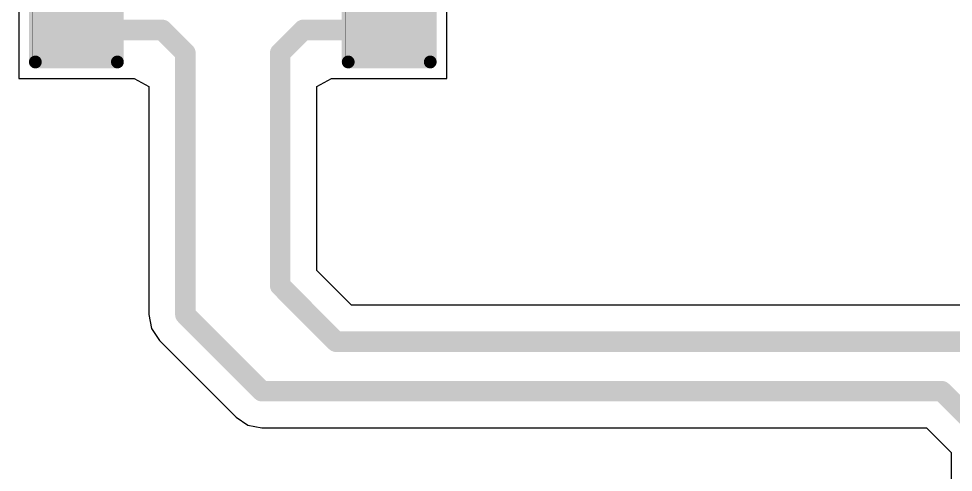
# Model space of a CAD drawing. Header units: inches. Extents: x 0 to 5032, y 0 to 5323.
# Drawn here: x 112.52 to 121.78, y 37.78 to 42.27 of the extents above; entities that cross this region are included whole.
import ezdxf

# ---------------------------------------------------------------- set-up
doc = ezdxf.new("R2010")
doc.units = ezdxf.units.IN
for name, color, linetype in [('Top Layer', 1, 'Continuous'), ('Top Overlay', 2, 'Continuous'), ('Top Paste', 8, 'Continuous'), ('Top Solder', 216, 'Continuous')]:
    doc.layers.add(name, color=color, linetype=linetype)

# ---------------------------------------------------------------- blocks, each defined once
blk = doc.blocks.new('R___0402_386')
at = {"layer": 'Top Layer'}
for points in [[(-0.6985, -0.3175), (-0.6985, 0.3174999999999999), (-0.2413000000000001, 0.3175), (-0.2412999999999999, -0.3174999999999999)], [(0.2413000000000001, -0.3175), (0.2412999999999999, 0.3174999999999999), (0.6985, 0.3175), (0.6985, -0.3174999999999999)]]:
    blk.add_hatch(color=1, dxfattribs=at).paths.add_polyline_path(points)
at = {"layer": 'Top Paste'}
for points in [[(-0.6985, -0.3175), (-0.6985, 0.3174999999999999), (-0.2413000000000001, 0.3175), (-0.2412999999999999, -0.3174999999999999)], [(0.2413000000000001, -0.3175), (0.2412999999999999, 0.3174999999999999), (0.6985, 0.3175), (0.6985, -0.3174999999999999)]]:
    blk.add_hatch(color=8, dxfattribs=at).paths.add_polyline_path(points)
at = {"layer": 'Top Solder'}
for points in [[(-0.75350116, -0.3725011600000001), (-0.75350116, 0.3725011599999999), (-0.18629884, 0.3725011600000001), (-0.1862988399999999, -0.3725011599999999)], [(0.18629884, -0.3725011600000001), (0.1862988399999999, 0.3725011599999999), (0.75350116, 0.3725011600000001), (0.75350116, -0.3725011599999999)]]:
    blk.add_hatch(color=216, dxfattribs=at).paths.add_polyline_path(points)
at = {"layer": 'Top Overlay'}
for points in [[(-0.7874, -0.4064, 0.127, 0.127, 0), (-0.7874, 0.4064, 0.127, 0.127, 0)], [(0.7874, 0.4064, 0.127, 0.127, 0), (-0.7874, 0.4064, 0.127, 0.127, 0)], [(0.7874, -0.4064, 0.127, 0.127, 0), (0.7874, 0.4064, 0.127, 0.127, 0)], [(0.7874, -0.4064, 0.127, 0.127, 0), (-0.7874, -0.4064, 0.127, 0.127, 0)], [(0.8128, -0.4318, 0.0032258, 0.0032258, 0), (-0.8128, -0.4318, 0.0032258, 0.0032258, 0)]]:
    blk.add_lwpolyline(points, format="xyseb", dxfattribs=at)
for points in [[(-0.8191499999999999, 0.4064, 0.0635, 0.0635, 1), (-0.7556499999999999, 0.4064, 0.0635, 0.0635, 1)], [(-0.8191499999999999, 0.4064, 0.0635, 0.0635, 1), (-0.7556499999999999, 0.4064, 0.0635, 0.0635, 1)], [(0.7556499999999999, 0.4064, 0.0635, 0.0635, 1), (0.8191499999999999, 0.4064, 0.0635, 0.0635, 1)], [(0.7556499999999999, 0.4064, 0.0635, 0.0635, 1), (0.8191499999999999, 0.4064, 0.0635, 0.0635, 1)], [(-0.8191499999999999, -0.4064, 0.0635, 0.0635, 1), (-0.7556499999999999, -0.4064, 0.0635, 0.0635, 1)], [(-0.8191499999999999, -0.4064, 0.0635, 0.0635, 1), (-0.7556499999999999, -0.4064, 0.0635, 0.0635, 1)], [(0.7556499999999999, -0.4064, 0.0635, 0.0635, 1), (0.8191499999999999, -0.4064, 0.0635, 0.0635, 1)], [(0.7556499999999999, -0.4064, 0.0635, 0.0635, 1), (0.8191499999999999, -0.4064, 0.0635, 0.0635, 1)], [(-0.81360518, -0.4318, 0.0016129, 0.0016129, 1), (-0.8119948199999999, -0.4318, 0.0016129, 0.0016129, 1)], [(0.8119948199999999, -0.4318, 0.0016129, 0.0016129, 1), (0.81360518, -0.4318, 0.0016129, 0.0016129, 1)]]:
    blk.add_lwpolyline(points, format="xyseb", close=True, dxfattribs=at)
blk = doc.blocks.new('R___0402_388')
at = {"layer": 'Top Layer'}
for points in [[(-0.6985, -0.3175), (-0.6985, 0.3174999999999999), (-0.2413000000000001, 0.3175), (-0.2412999999999999, -0.3174999999999999)], [(0.2413000000000001, -0.3175), (0.2412999999999999, 0.3174999999999999), (0.6985, 0.3175), (0.6985, -0.3174999999999999)]]:
    blk.add_hatch(color=1, dxfattribs=at).paths.add_polyline_path(points)
at = {"layer": 'Top Paste'}
for points in [[(-0.6985, -0.3175), (-0.6985, 0.3174999999999999), (-0.2413000000000001, 0.3175), (-0.2412999999999999, -0.3174999999999999)], [(0.2413000000000001, -0.3175), (0.2412999999999999, 0.3174999999999999), (0.6985, 0.3175), (0.6985, -0.3174999999999999)]]:
    blk.add_hatch(color=8, dxfattribs=at).paths.add_polyline_path(points)
at = {"layer": 'Top Solder'}
for points in [[(-0.75350116, -0.3725011600000001), (-0.75350116, 0.3725011599999999), (-0.18629884, 0.3725011600000001), (-0.1862988399999999, -0.3725011599999999)], [(0.18629884, -0.3725011600000001), (0.1862988399999999, 0.3725011599999999), (0.75350116, 0.3725011600000001), (0.75350116, -0.3725011599999999)]]:
    blk.add_hatch(color=216, dxfattribs=at).paths.add_polyline_path(points)
at = {"layer": 'Top Overlay'}
for points in [[(-0.7874, -0.4064, 0.127, 0.127, 0), (-0.7874, 0.4064, 0.127, 0.127, 0)], [(0.7874, 0.4064, 0.127, 0.127, 0), (-0.7874, 0.4064, 0.127, 0.127, 0)], [(0.7874, -0.4064, 0.127, 0.127, 0), (0.7874, 0.4064, 0.127, 0.127, 0)], [(0.7874, -0.4064, 0.127, 0.127, 0), (-0.7874, -0.4064, 0.127, 0.127, 0)], [(0.8128, -0.4318, 0.0032258, 0.0032258, 0), (-0.8128, -0.4318, 0.0032258, 0.0032258, 0)]]:
    blk.add_lwpolyline(points, format="xyseb", dxfattribs=at)
for points in [[(-0.8191499999999999, 0.4064, 0.0635, 0.0635, 1), (-0.7556499999999999, 0.4064, 0.0635, 0.0635, 1)], [(-0.8191499999999999, 0.4064, 0.0635, 0.0635, 1), (-0.7556499999999999, 0.4064, 0.0635, 0.0635, 1)], [(0.7556499999999999, 0.4064, 0.0635, 0.0635, 1), (0.8191499999999999, 0.4064, 0.0635, 0.0635, 1)], [(0.7556499999999999, 0.4064, 0.0635, 0.0635, 1), (0.8191499999999999, 0.4064, 0.0635, 0.0635, 1)], [(-0.8191499999999999, -0.4064, 0.0635, 0.0635, 1), (-0.7556499999999999, -0.4064, 0.0635, 0.0635, 1)], [(-0.8191499999999999, -0.4064, 0.0635, 0.0635, 1), (-0.7556499999999999, -0.4064, 0.0635, 0.0635, 1)], [(0.7556499999999999, -0.4064, 0.0635, 0.0635, 1), (0.8191499999999999, -0.4064, 0.0635, 0.0635, 1)], [(0.7556499999999999, -0.4064, 0.0635, 0.0635, 1), (0.8191499999999999, -0.4064, 0.0635, 0.0635, 1)], [(-0.81360518, -0.4318, 0.0016129, 0.0016129, 1), (-0.8119948199999999, -0.4318, 0.0016129, 0.0016129, 1)], [(0.8119948199999999, -0.4318, 0.0016129, 0.0016129, 1), (0.81360518, -0.4318, 0.0016129, 0.0016129, 1)]]:
    blk.add_lwpolyline(points, format="xyseb", close=True, dxfattribs=at)

msp = doc.modelspace()

# ---------------------------------------------------------------- linework, layer by layer
at = {"layer": 'Top Layer'}
for p, q in [((112.5202728, 42.61766686), (112.5202728, 41.67786686)), ((116.76327168, 41.67786686), (116.76327168, 42.61766686)), ((112.5202728, 41.67786686), (113.66327026, 41.67786686)), ((113.66327026, 41.67786686), (113.80930502, 41.60117156)), ((115.47423946, 41.60117156), (115.62027422, 41.67786686)), ((115.62027422, 41.67786686), (116.76327168, 41.67786686)), ((113.80930502, 41.60117156), (113.80930502, 39.34164598)), ((115.47423946, 39.77737282), (115.47423946, 41.60117156)), ((115.8166086, 39.43500114), (115.47423946, 39.77737282)), ((121.8954509, 39.43500114), (115.8166086, 39.43500114)), ((113.80930502, 39.34164598), (113.80930248, 39.34163328)), ((113.80930248, 39.34163328), (113.83690466, 39.20288578)), ((113.83690466, 39.20288578), (113.91549734, 39.08525838)), ((113.91549734, 39.08525838), (114.67452554, 38.32623272)), ((114.67452554, 38.32623272), (114.67453062, 38.32622509999999)), ((114.67453062, 38.32622509999999), (114.79215548, 38.24763242)), ((114.79215548, 38.24763242), (114.93090552, 38.22003278)), ((114.93090552, 38.22003278), (121.51581742, 38.22003278)), ((121.51581742, 38.22003278), (121.76063278, 37.97521996)), ((121.76063278, 37.97521996), (121.76063278, 35.76098004))]:
    msp.add_line(p, q, dxfattribs=at)
for points in [[(113.0917728, 42.16046686, 0.2032, 0.2032, 0), (113.94327224, 42.16046686, 0.2032, 0.2032, 0)], [(113.94327224, 42.16046686, 0.2032, 0.2032, 0), (114.17187224, 41.93186686, 0.2032, 0.2032, 0)], [(115.11167224, 41.93186686, 0.2032, 0.2032, 0), (115.34027224, 42.16046686, 0.2032, 0.2032, 0)], [(115.34027224, 42.16046686, 0.2032, 0.2032, 0), (116.19177168, 42.16046686, 0.2032, 0.2032, 0)], [(114.17187224, 39.34163328, 0.2032, 0.2032, 0), (114.17187224, 41.93186686, 0.2032, 0.2032, 0)], [(115.11167224, 39.62719024, 0.2032, 0.2032, 0), (115.11167224, 41.93186686, 0.2032, 0.2032, 0)], [(115.11167224, 39.62719024, 0.2032, 0.2032, 0), (115.66642856, 39.07243391999999, 0.2032, 0.2032, 0)], [(114.17187224, 39.34163328, 0.2032, 0.2032, 0), (114.93090552, 38.58259999999999, 0.2032, 0.2032, 0)], [(115.66642856, 39.07243391999999, 0.2032, 0.2032, 0), (121.8954636, 39.07243391999999, 0.2032, 0.2032, 0)], [(114.93090552, 38.58259999999999, 0.2032, 0.2032, 0), (121.666, 38.58259999999999, 0.2032, 0.2032, 0)], [(121.666, 38.58259999999999, 0.2032, 0.2032, 0), (122.1232, 38.12539999999999, 0.2032, 0.2032, 0)]]:
    msp.add_lwpolyline(points, format="xyseb", dxfattribs=at)
for points in [[(113.0409728, 42.16046686, 0.1016, 0.1016, 1), (113.1425728, 42.16046686, 0.1016, 0.1016, 1)], [(113.89247224, 42.16046686, 0.1016, 0.1016, 1), (113.99407224, 42.16046686, 0.1016, 0.1016, 1)], [(113.89247224, 42.16046686, 0.1016, 0.1016, 1), (113.99407224, 42.16046686, 0.1016, 0.1016, 1)], [(115.28947224, 42.16046686, 0.1016, 0.1016, 1), (115.39107224, 42.16046686, 0.1016, 0.1016, 1)], [(115.28947224, 42.16046686, 0.1016, 0.1016, 1), (115.39107224, 42.16046686, 0.1016, 0.1016, 1)], [(116.14097168, 42.16046686, 0.1016, 0.1016, 1), (116.24257168, 42.16046686, 0.1016, 0.1016, 1)], [(114.12107224, 41.93186686, 0.1016, 0.1016, 1), (114.22267224, 41.93186686, 0.1016, 0.1016, 1)], [(114.12107224, 41.93186686, 0.1016, 0.1016, 1), (114.22267224, 41.93186686, 0.1016, 0.1016, 1)], [(115.06087224, 41.93186686, 0.1016, 0.1016, 1), (115.16247224, 41.93186686, 0.1016, 0.1016, 1)], [(115.06087224, 41.93186686, 0.1016, 0.1016, 1), (115.16247224, 41.93186686, 0.1016, 0.1016, 1)], [(115.06087224, 39.62719024, 0.1016, 0.1016, 1), (115.16247224, 39.62719024, 0.1016, 0.1016, 1)], [(115.06087224, 39.62719024, 0.1016, 0.1016, 1), (115.16247224, 39.62719024, 0.1016, 0.1016, 1)], [(114.12107224, 39.34163328, 0.1016, 0.1016, 1), (114.22267224, 39.34163328, 0.1016, 0.1016, 1)], [(114.12107224, 39.34163328, 0.1016, 0.1016, 1), (114.22267224, 39.34163328, 0.1016, 0.1016, 1)], [(115.61562856, 39.07243391999999, 0.1016, 0.1016, 1), (115.71722856, 39.07243391999999, 0.1016, 0.1016, 1)], [(115.61562856, 39.07243391999999, 0.1016, 0.1016, 1), (115.71722856, 39.07243391999999, 0.1016, 0.1016, 1)], [(114.88010552, 38.58259999999999, 0.1016, 0.1016, 1), (114.98170552, 38.58259999999999, 0.1016, 0.1016, 1)], [(114.88010552, 38.58259999999999, 0.1016, 0.1016, 1), (114.98170552, 38.58259999999999, 0.1016, 0.1016, 1)], [(121.6152, 38.58259999999999, 0.1016, 0.1016, 1), (121.7168, 38.58259999999999, 0.1016, 0.1016, 1)], [(121.6152, 38.58259999999999, 0.1016, 0.1016, 1), (121.7168, 38.58259999999999, 0.1016, 0.1016, 1)]]:
    msp.add_lwpolyline(points, format="xyseb", close=True, dxfattribs=at)

# ---------------------------------------------------------------- block references
at = {"rotation": 270}
for name, p in [('R___0402_386', (113.0917728, 42.63036686)), ('R___0402_388', (116.19177168, 42.63036686))]:
    msp.add_blockref(name, p, dxfattribs=at)

doc.saveas('drawing.dxf')
